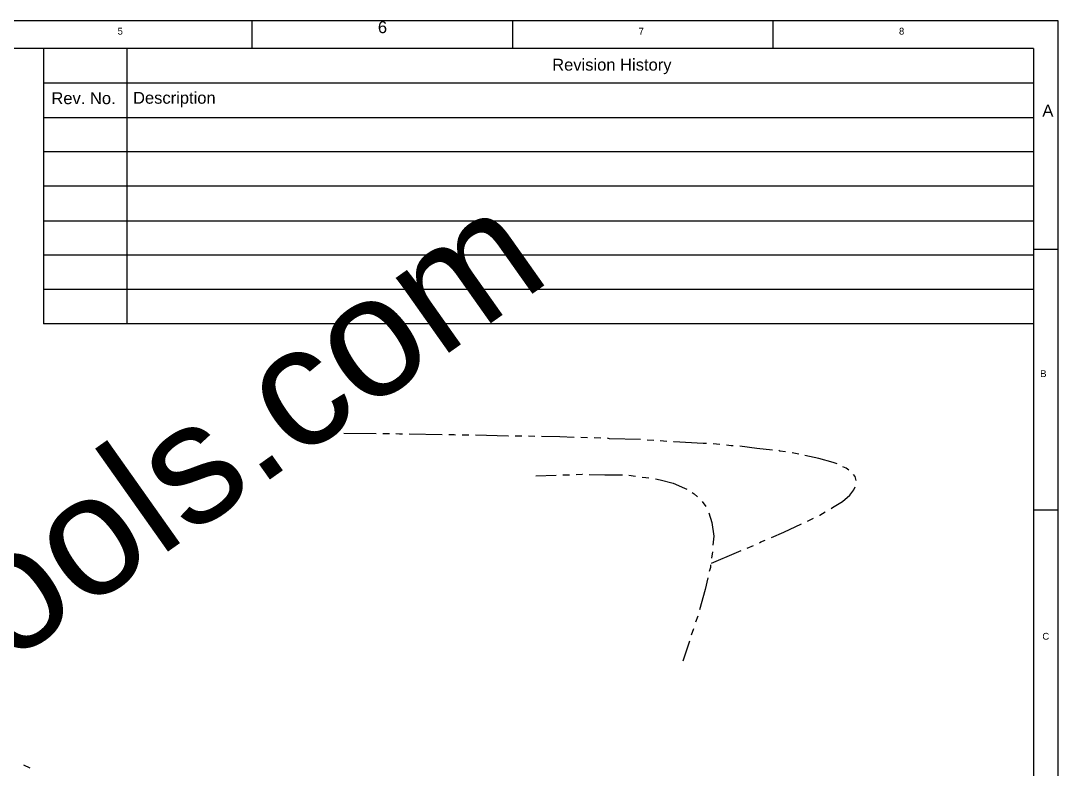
# Model space of a CAD drawing. Extents: x 0.2 to 16.3, y 0.2 to 11.5.
# Drawn here: x 8.46 to 16.3, y 5.86 to 11.51 of the extents above; entities that cross this region are included whole.
import ezdxf
from ezdxf.enums import TextEntityAlignment as Align

# ---------------------------------------------------------------- set-up
doc = ezdxf.new("R2010")
doc.units = 0
doc.layers.get('0').update_dxf_attribs({"linetype": 'CONTINUOUS'})
doc.styles.add('ARIALMT-IDENTITY-H', font='ArialMT-Identity-H', dxfattribs={"height": 0.2})

msp = doc.modelspace()

# ---------------------------------------------------------------- linework, layer by layer
at = {"color": 7}
for p, q in [((16.3033, 11.5096), (0.1733, 11.5096)), ((10.2133, 11.2996), (10.2133, 11.5096)), ((12.18, 11.5096), (12.18, 11.2996)), ((14.15, 11.2996), (14.15, 11.5096)), ((16.3033, 0.1962), (16.3033, 11.5096)), ((16.1167, 11.2996), (0.37, 11.2996)), ((8.6367, 11.2996), (8.6367, 9.2196)), ((9.2667, 11.3063), (9.2667, 9.2196)), ((16.1167, 11.2996), (16.1167, 0.3929)), ((8.6367, 11.0396), (16.1167, 11.0396)), ((8.6367, 10.7796), (16.1167, 10.7796)), ((16.1167, 10.5196), (8.6367, 10.5196)), ((16.1167, 10.2596), (8.6367, 10.2596)), ((8.6367, 9.9996), (16.1167, 9.9996)), ((16.1167, 9.7396), (8.6367, 9.7396)), ((16.3033, 9.7829), (16.1167, 9.7829)), ((16.1167, 9.4796), (8.6367, 9.4796)), ((16.1167, 9.2196), (8.6367, 9.2196)), ((16.1167, 7.8163), (16.3033, 7.8163))]:
    msp.add_line(p, q, dxfattribs=at)
at = {"color": 5}
for p, q in [((11.15, 8.3896), (10.9067, 8.3929)), ((11.25, 8.3896), (11.2, 8.3896)), ((11.3267, 8.3862), (11.3, 8.3896)), ((11.35, 8.3862), (11.3267, 8.3862)), ((11.65, 8.3829), (11.4, 8.3862)), ((11.74, 8.3829), (11.7, 8.3829)), ((11.75, 8.3796), (11.74, 8.3829)), ((11.85, 8.3796), (11.8, 8.3796)), ((12.1467, 8.3729), (11.9, 8.3796)), ((12.15, 8.3729), (12.1467, 8.3729)), ((12.25, 8.3729), (12.2, 8.3729)), ((12.35, 8.3696), (12.3, 8.3729)), ((12.5367, 8.3662), (12.4, 8.3696)), ((12.6467, 8.3629), (12.5367, 8.3662)), ((12.7467, 8.3596), (12.6967, 8.3629)), ((12.8467, 8.3562), (12.7967, 8.3596)), ((12.9133, 8.3529), (12.8967, 8.3562)), ((13.1467, 8.3462), (12.9133, 8.3529)), ((13.2467, 8.3396), (13.1967, 8.3429)), ((13.3467, 8.3329), (13.2967, 8.3362)), ((13.4, 8.3296), (13.3967, 8.3329)), ((13.62, 8.3163), (13.4, 8.3296)), ((13.6467, 8.3163), (13.62, 8.3163)), ((13.7467, 8.3096), (13.6967, 8.3129)), ((13.8333, 8.2996), (13.7967, 8.3029)), ((13.8467, 8.2996), (13.8333, 8.2996)), ((14.0267, 8.2796), (13.8967, 8.2962)), ((14.1433, 8.2663), (14.0267, 8.2796)), ((14.2, 8.2596), (14.1933, 8.2629)), ((14.2433, 8.2529), (14.2, 8.2596)), ((14.3433, 8.2363), (14.2933, 8.2462)), ((14.4933, 8.2029), (14.39, 8.2263)), ((14.6033, 8.1729), (14.4933, 8.2029)), ((14.6333, 8.1629), (14.6033, 8.1729)), ((10.1, 8.0829), (10.0767, 8.0596)), ((10.08, 8.0829), (10.1033, 8.0596)), ((10.09, 8.0829), (10.09, 8.0596)), ((12.3567, 8.0729), (12.51, 8.0762)), ((12.56, 8.0796), (12.61, 8.0796)), ((12.66, 8.0829), (12.7067, 8.0862)), ((12.7067, 8.0862), (12.71, 8.0829)), ((12.76, 8.0829), (12.8767, 8.0796)), ((12.8767, 8.0796), (13.01, 8.0796)), ((13.06, 8.0762), (13.11, 8.0696)), ((14.7, 8.1296), (14.6767, 8.1396)), ((14.72, 8.1162), (14.7, 8.1296)), ((14.77, 8.0663), (14.7567, 8.0829)), ((10.08, 8.0729), (10.1033, 8.0729)), ((13.16, 8.0629), (13.1867, 8.0596)), ((13.1867, 8.0596), (13.21, 8.0562)), ((13.26, 8.0496), (13.2967, 8.0429)), ((13.2967, 8.0429), (13.3933, 8.0163)), ((13.3933, 8.0163), (13.48, 7.9796)), ((14.7767, 8.0362), (14.77, 8.0663)), ((13.48, 7.9796), (13.4967, 7.9729)), ((13.5367, 7.9462), (13.5533, 7.9362)), ((13.5533, 7.9362), (13.5767, 7.9129)), ((14.6733, 7.8796), (14.73, 7.9262)), ((14.73, 7.9262), (14.76, 7.9662)), ((14.76, 7.9662), (14.77, 7.9896)), ((13.6133, 7.8796), (13.64, 7.8396)), ((14.5967, 7.8329), (14.6733, 7.8796)), ((13.6633, 7.7929), (13.6867, 7.7196)), ((14.5, 7.7762), (14.5033, 7.7762)), ((14.5033, 7.7762), (14.5433, 7.7996)), ((14.5867, 7.8262), (14.5967, 7.8329)), ((13.6867, 7.7196), (13.7, 7.6162)), ((14.23, 7.6462), (14.3633, 7.7096)), ((14.41, 7.7296), (14.4533, 7.7529)), ((13.7, 7.6162), (13.6933, 7.5496)), ((14.1367, 7.6062), (14.23, 7.6462)), ((13.9533, 7.5262), (14, 7.5462)), ((14.0467, 7.5663), (14.0567, 7.5729)), ((14.0567, 7.5729), (14.09, 7.5862)), ((13.69, 7.4996), (13.6833, 7.4496)), ((13.6833, 7.4129), (13.8733, 7.4929)), ((13.8733, 7.4929), (13.9067, 7.5096)), ((13.6767, 7.3796), (13.6667, 7.3496)), ((13.6767, 7.3996), (13.6767, 7.3796)), ((13.6567, 7.3029), (13.6367, 7.2129)), ((13.6367, 7.2129), (13.5933, 7.0596)), ((13.58, 7.0129), (13.5633, 6.9662)), ((13.5467, 6.9162), (13.53, 6.8696)), ((13.5167, 6.8229), (13.4667, 6.6729)), ((8.4867, 5.8896), (8.5333, 5.8662))]:
    msp.add_line(p, q, dxfattribs=at)

# ---------------------------------------------------------------- texts
at = {"color": 1, "style": 'ARIALMT-IDENTITY-H'}
for s, height, p in [('5', 0.0514, (9.1967, 11.3896)), ('6', 0.0893, (11.1633, 11.3896)), ('7', 0.0514, (13.1333, 11.3896)), ('8', 0.0514, (15.1, 11.3896)), ('Revision History', 0.089344, (12.48, 11.1062)), ('Description', 0.089344, (9.3133, 10.8562)), ('Rev. No.', 0.08934, (8.6967, 10.8529)), ('A', 0.0893, (16.1833, 10.7596)), ('B', 0.0514, (16.1667, 8.8029)), ('C', 0.0514, (16.1833, 6.8196))]:
    msp.add_text(s, height=height, dxfattribs=at).set_placement(p, align=Align.BOTTOM_LEFT)
at = {"style": 'ARIALMT-IDENTITY-H'}
msp.add_text('http://www.pdf-tools.com', height=0.904591, rotation=35.26527, dxfattribs=at).set_placement((1.3501, 1.3501), align=Align.BOTTOM_LEFT)

doc.saveas('drawing.dxf')
